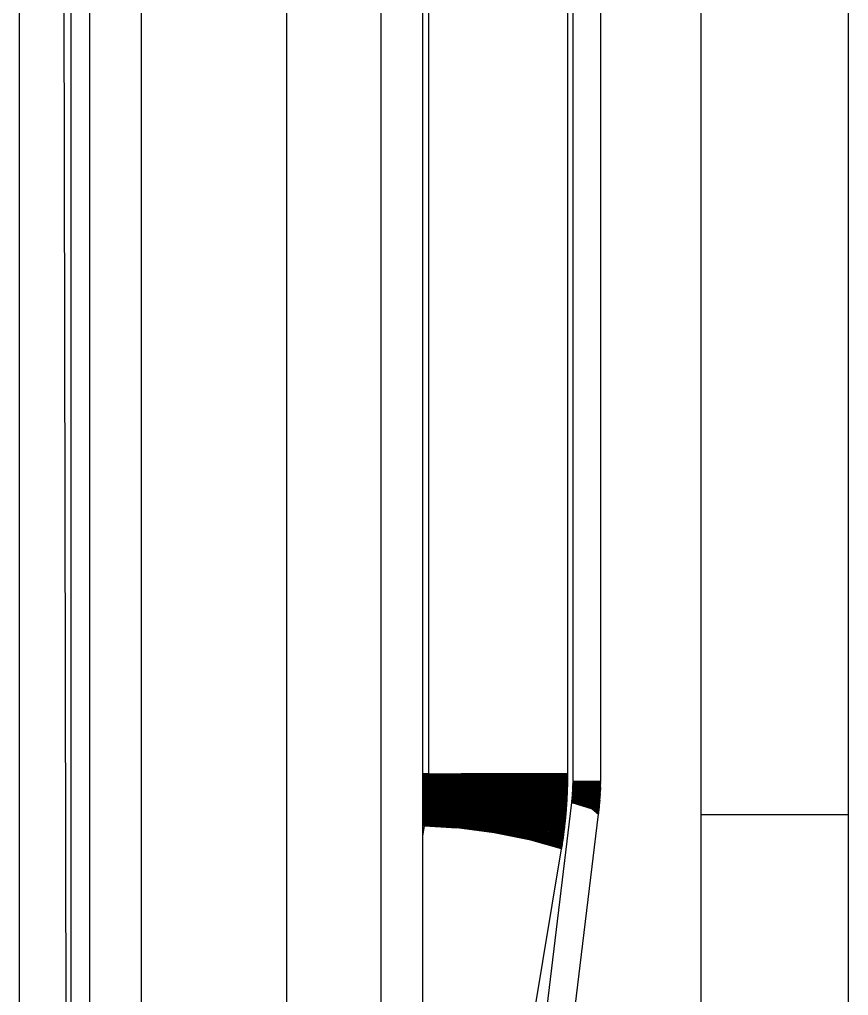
# Model space of a CAD drawing. Header units: metres. Extents: x 322 to 396.8, y -0.1 to 13.
# Drawn here: x 335.494 to 336.054, y 1.594 to 2.254 of the extents above; entities that cross this region are included whole.
import ezdxf

# ---------------------------------------------------------------- set-up
doc = ezdxf.new("R2010")
doc.units = ezdxf.units.M
doc.layers.add('A-WALL', color=7, linetype='Continuous')

msp = doc.modelspace()

# ---------------------------------------------------------------- linework, layer by layer
at = {"color": 8}
for p, q in [((336.05444, -0.09), (336.05444, 3.65)), ((335.49354, 1.09404), (335.49354, 3.43447)), ((335.52569, 1.2047), (335.52176, 3.43451)), ((335.77055, 1.74354), (335.77055, 2.81581)), ((335.86454, 1.74349), (335.86454, 2.81785)), ((335.86805, 1.73867), (335.86805, 2.81785)), ((335.88665, 2.81641), (335.88666, 1.73865)), ((335.95444, 2.60959), (335.95444, 1.71581)), ((335.52854, 1.24613), (335.52855, 2.41118)), ((335.54107, 1.24606), (335.54107, 2.41312)), ((335.57598, 1.21008), (335.57598, 2.41312)), ((335.6744, 1.20811), (335.6744, 2.41038)), ((335.73827, 1.20811), (335.73827, 2.41038)), ((335.76649, 1.20869), (335.76649, 2.41118)), ((335.77055, 1.74354), (335.76649, 1.74354)), ((335.77055, 1.7431), (335.76649, 1.7431)), ((335.77055, 1.7431), (335.77055, 1.74354)), ((335.77055, 1.74354), (335.79237, 1.74354)), ((335.77055, 1.74265), (335.77055, 1.7431)), ((335.77055, 1.7431), (335.79237, 1.74308)), ((335.8179, 1.74353), (335.79237, 1.74354)), ((335.8179, 1.74304), (335.79237, 1.74308)), ((335.84324, 1.74351), (335.8179, 1.74353)), ((335.84324, 1.74298), (335.8179, 1.74304)), ((335.86454, 1.74349), (335.84324, 1.74351)), ((335.86454, 1.7429), (335.84324, 1.74298)), ((335.86454, 1.7429), (335.86454, 1.74349)), ((335.86454, 1.74226), (335.86454, 1.7429)), ((335.77055, 1.74265), (335.76649, 1.74265)), ((335.77055, 1.74221), (335.76649, 1.74221)), ((335.77054, 1.74176), (335.76649, 1.74176)), ((335.77054, 1.74132), (335.76649, 1.74132)), ((335.77053, 1.74087), (335.76649, 1.74087)), ((335.77053, 1.74043), (335.76649, 1.74043)), ((335.77052, 1.73998), (335.76649, 1.73998)), ((335.77051, 1.73954), (335.76649, 1.73954)), ((335.7705, 1.73909), (335.76649, 1.73909)), ((335.7705, 1.73865), (335.76649, 1.73865)), ((335.77048, 1.7382), (335.76649, 1.7382)), ((335.77047, 1.73776), (335.76649, 1.73776)), ((335.77046, 1.73731), (335.76649, 1.73731)), ((335.77045, 1.73687), (335.76649, 1.73687)), ((335.77043, 1.73642), (335.76649, 1.73642)), ((335.77042, 1.73598), (335.77043, 1.73642)), ((335.77043, 1.73642), (335.77045, 1.73687)), ((335.77043, 1.73642), (335.79225, 1.73618)), ((335.77045, 1.73687), (335.77046, 1.73731)), ((335.77045, 1.73687), (335.79227, 1.73664)), ((335.77046, 1.73731), (335.77047, 1.73776)), ((335.77046, 1.73731), (335.79228, 1.7371)), ((335.77047, 1.73776), (335.77048, 1.7382)), ((335.77047, 1.73776), (335.79229, 1.73756)), ((335.77048, 1.7382), (335.7705, 1.73865)), ((335.77048, 1.7382), (335.7923, 1.73802)), ((335.7705, 1.73909), (335.77051, 1.73954)), ((335.7705, 1.73865), (335.7705, 1.73909)), ((335.7705, 1.73909), (335.79232, 1.73894)), ((335.7705, 1.73865), (335.79232, 1.73848)), ((335.77051, 1.73954), (335.77052, 1.73998)), ((335.77051, 1.73954), (335.79233, 1.7394)), ((335.77052, 1.73998), (335.77053, 1.74043)), ((335.77052, 1.73998), (335.79234, 1.73986)), ((335.77053, 1.74087), (335.77054, 1.74132)), ((335.77053, 1.74043), (335.77053, 1.74087)), ((335.77053, 1.74087), (335.79236, 1.74078)), ((335.77053, 1.74043), (335.79235, 1.74032)), ((335.77054, 1.74176), (335.77055, 1.74221)), ((335.77054, 1.74132), (335.77054, 1.74176)), ((335.77054, 1.74176), (335.79236, 1.7417)), ((335.77054, 1.74132), (335.79236, 1.74124)), ((335.77055, 1.74221), (335.77055, 1.74265)), ((335.77055, 1.74265), (335.79237, 1.74262)), ((335.77055, 1.74221), (335.79237, 1.74216)), ((335.81778, 1.736), (335.79227, 1.73664)), ((335.8178, 1.73651), (335.79228, 1.7371)), ((335.81781, 1.73701), (335.79229, 1.73756)), ((335.81782, 1.73751), (335.7923, 1.73802)), ((335.81785, 1.73852), (335.79232, 1.73894)), ((335.81783, 1.73801), (335.79232, 1.73848)), ((335.81785, 1.73902), (335.79233, 1.7394)), ((335.81786, 1.73952), (335.79234, 1.73986)), ((335.81787, 1.74002), (335.79235, 1.74032)), ((335.81789, 1.74153), (335.79236, 1.7417)), ((335.81788, 1.74103), (335.79236, 1.74124)), ((335.81788, 1.74053), (335.79236, 1.74078)), ((335.81789, 1.74254), (335.79237, 1.74262)), ((335.81789, 1.74204), (335.79237, 1.74216)), ((335.84312, 1.73561), (335.8178, 1.73651)), ((335.84314, 1.73618), (335.81781, 1.73701)), ((335.84315, 1.73674), (335.81782, 1.73751)), ((335.84317, 1.73731), (335.81783, 1.73801)), ((335.84319, 1.73844), (335.81785, 1.73902)), ((335.84318, 1.73788), (335.81785, 1.73852)), ((335.8432, 1.73901), (335.81786, 1.73952)), ((335.84321, 1.73958), (335.81787, 1.74002)), ((335.84322, 1.74071), (335.81788, 1.74103)), ((335.84322, 1.74014), (335.81788, 1.74053)), ((335.84324, 1.74241), (335.81789, 1.74254)), ((335.84323, 1.74184), (335.81789, 1.74204)), ((335.84323, 1.74128), (335.81789, 1.74153)), ((335.86444, 1.73584), (335.84315, 1.73674)), ((335.86446, 1.73648), (335.84317, 1.73731)), ((335.86447, 1.73712), (335.84318, 1.73788)), ((335.86449, 1.73777), (335.84319, 1.73844)), ((335.8645, 1.73841), (335.8432, 1.73901)), ((335.86451, 1.73905), (335.84321, 1.73958)), ((335.86452, 1.74033), (335.84322, 1.74071)), ((335.86452, 1.73969), (335.84322, 1.74014)), ((335.86453, 1.74162), (335.84323, 1.74184)), ((335.86453, 1.74098), (335.84323, 1.74128)), ((335.86454, 1.74226), (335.84324, 1.74241)), ((335.86444, 1.73584), (335.86446, 1.73648)), ((335.86446, 1.73648), (335.86447, 1.73712)), ((335.86447, 1.73712), (335.86449, 1.73777)), ((335.86449, 1.73777), (335.8645, 1.73841)), ((335.8645, 1.73841), (335.86451, 1.73905)), ((335.86451, 1.73905), (335.86452, 1.73969)), ((335.86452, 1.74033), (335.86453, 1.74098)), ((335.86452, 1.73969), (335.86452, 1.74033)), ((335.86453, 1.74162), (335.86454, 1.74226)), ((335.86453, 1.74098), (335.86453, 1.74162)), ((335.86802, 1.73629), (335.86803, 1.73647)), ((335.86802, 1.73629), (335.86802, 1.73611)), ((335.86802, 1.73629), (335.88203, 1.73558)), ((335.86803, 1.73683), (335.86804, 1.73701)), ((335.86803, 1.73665), (335.86803, 1.73683)), ((335.86803, 1.73683), (335.88205, 1.73628)), ((335.86803, 1.73647), (335.86803, 1.73665)), ((335.86803, 1.73665), (335.88204, 1.73605)), ((335.86803, 1.73647), (335.88204, 1.73581)), ((335.86804, 1.73773), (335.86805, 1.73791)), ((335.86804, 1.73755), (335.86804, 1.73773)), ((335.86804, 1.73773), (335.88206, 1.73746)), ((335.86804, 1.73755), (335.86804, 1.73737)), ((335.86804, 1.73755), (335.88206, 1.73722)), ((335.86804, 1.73737), (335.88206, 1.73699)), ((335.86804, 1.73737), (335.86804, 1.73719)), ((335.86804, 1.73701), (335.86804, 1.73719)), ((335.86804, 1.73719), (335.88205, 1.73675)), ((335.86804, 1.73701), (335.88205, 1.73652)), ((335.86805, 1.73846), (335.86805, 1.73867)), ((335.86805, 1.73867), (335.88206, 1.73866)), ((335.86805, 1.73828), (335.86805, 1.73846)), ((335.86805, 1.73846), (335.88206, 1.7384)), ((335.86805, 1.73828), (335.86805, 1.73809)), ((335.86805, 1.73828), (335.88206, 1.73817)), ((335.86805, 1.73809), (335.86805, 1.73791)), ((335.86805, 1.73809), (335.88206, 1.73793)), ((335.86805, 1.73791), (335.88206, 1.7377)), ((335.88205, 1.73675), (335.88665, 1.73638)), ((335.88205, 1.73652), (335.88665, 1.7361)), ((335.88205, 1.73628), (335.88664, 1.73582)), ((335.88206, 1.73866), (335.88666, 1.73865)), ((335.88206, 1.7384), (335.88666, 1.73835)), ((335.88206, 1.73817), (335.88666, 1.73807)), ((335.88206, 1.73793), (335.88666, 1.73779)), ((335.88206, 1.7377), (335.88666, 1.73751)), ((335.88206, 1.73746), (335.88666, 1.73723)), ((335.88206, 1.73722), (335.88666, 1.73695)), ((335.88206, 1.73699), (335.88665, 1.73666)), ((335.88666, 1.73695), (335.88665, 1.73666)), ((335.88665, 1.73638), (335.88665, 1.73666)), ((335.88665, 1.7361), (335.88665, 1.73638)), ((335.88666, 1.73835), (335.88666, 1.73865)), ((335.88666, 1.73807), (335.88666, 1.73835)), ((335.88666, 1.73807), (335.88666, 1.73779)), ((335.88666, 1.73751), (335.88666, 1.73779)), ((335.88666, 1.73723), (335.88666, 1.73751)), ((335.88666, 1.73695), (335.88666, 1.73723)), ((335.77042, 1.73598), (335.76649, 1.73598)), ((335.7704, 1.73553), (335.76649, 1.73553)), ((335.77039, 1.73509), (335.76649, 1.73509)), ((335.77037, 1.73465), (335.76649, 1.73465)), ((335.77035, 1.7342), (335.76649, 1.7342)), ((335.77033, 1.73376), (335.76649, 1.73376)), ((335.77031, 1.73331), (335.76649, 1.73331)), ((335.77029, 1.73287), (335.76649, 1.73287)), ((335.77026, 1.73242), (335.76649, 1.73242)), ((335.77024, 1.73198), (335.76649, 1.73198)), ((335.77022, 1.73154), (335.76649, 1.73154)), ((335.77019, 1.73109), (335.76649, 1.73109)), ((335.77017, 1.73065), (335.76649, 1.73065)), ((335.77014, 1.73021), (335.76649, 1.73021)), ((335.77011, 1.72976), (335.76649, 1.72976)), ((335.77008, 1.72932), (335.77011, 1.72976)), ((335.77011, 1.72976), (335.77014, 1.73021)), ((335.77011, 1.72976), (335.79192, 1.7293)), ((335.77014, 1.73021), (335.77017, 1.73065)), ((335.77014, 1.73021), (335.79195, 1.72976)), ((335.77017, 1.73065), (335.77019, 1.73109)), ((335.77017, 1.73065), (335.79197, 1.73022)), ((335.77019, 1.73109), (335.77022, 1.73154)), ((335.77019, 1.73109), (335.792, 1.73067)), ((335.77022, 1.73154), (335.77024, 1.73198)), ((335.77022, 1.73154), (335.79203, 1.73113)), ((335.77024, 1.73198), (335.77026, 1.73242)), ((335.77024, 1.73198), (335.79205, 1.73159)), ((335.77026, 1.73242), (335.77029, 1.73287)), ((335.77026, 1.73242), (335.79208, 1.73205)), ((335.77029, 1.73287), (335.77031, 1.73331)), ((335.77029, 1.73287), (335.7921, 1.73251)), ((335.77031, 1.73331), (335.77033, 1.73376)), ((335.77031, 1.73331), (335.79212, 1.73297)), ((335.77033, 1.73376), (335.77035, 1.7342)), ((335.77033, 1.73376), (335.79214, 1.73343)), ((335.77035, 1.7342), (335.77037, 1.73465)), ((335.77035, 1.7342), (335.79216, 1.73389)), ((335.77037, 1.73465), (335.77039, 1.73509)), ((335.77037, 1.73465), (335.79218, 1.73435)), ((335.77039, 1.73509), (335.7704, 1.73553)), ((335.77039, 1.73509), (335.7922, 1.73481)), ((335.7704, 1.73553), (335.77042, 1.73598)), ((335.7704, 1.73553), (335.79222, 1.73526)), ((335.77042, 1.73598), (335.79224, 1.73572)), ((335.81743, 1.72848), (335.79195, 1.72976)), ((335.81746, 1.72898), (335.79197, 1.73022)), ((335.81749, 1.72948), (335.792, 1.73067)), ((335.81752, 1.72998), (335.79203, 1.73113)), ((335.81755, 1.73048), (335.79205, 1.73159)), ((335.81757, 1.73098), (335.79208, 1.73205)), ((335.8176, 1.73149), (335.7921, 1.73251)), ((335.81762, 1.73199), (335.79212, 1.73297)), ((335.81765, 1.73249), (335.79214, 1.73343)), ((335.81767, 1.73299), (335.79216, 1.73389)), ((335.81769, 1.73349), (335.79218, 1.73435)), ((335.81771, 1.73399), (335.7922, 1.73481)), ((335.81773, 1.7345), (335.79222, 1.73526)), ((335.81775, 1.735), (335.79224, 1.73572)), ((335.81776, 1.7355), (335.79225, 1.73618)), ((335.84281, 1.72826), (335.81752, 1.72998)), ((335.84284, 1.72882), (335.81755, 1.73048)), ((335.84287, 1.72939), (335.81757, 1.73098)), ((335.8429, 1.72995), (335.8176, 1.73149)), ((335.84293, 1.73052), (335.81762, 1.73199)), ((335.84296, 1.73108), (335.81765, 1.73249)), ((335.84298, 1.73165), (335.81767, 1.73299)), ((335.84301, 1.73222), (335.81769, 1.73349)), ((335.84303, 1.73278), (335.81771, 1.73399)), ((335.84305, 1.73335), (335.81773, 1.7345)), ((335.84307, 1.73391), (335.81775, 1.735)), ((335.84309, 1.73448), (335.81776, 1.7355)), ((335.84311, 1.73505), (335.81778, 1.736)), ((335.86416, 1.72815), (335.8429, 1.72995)), ((335.86419, 1.72879), (335.84293, 1.73052)), ((335.86422, 1.72943), (335.84296, 1.73108)), ((335.86425, 1.73007), (335.84298, 1.73165)), ((335.86428, 1.73071), (335.84301, 1.73222)), ((335.8643, 1.73135), (335.84303, 1.73278)), ((335.86433, 1.73199), (335.84305, 1.73335)), ((335.86435, 1.73263), (335.84307, 1.73391)), ((335.86437, 1.73327), (335.84309, 1.73448)), ((335.86439, 1.73392), (335.84311, 1.73505)), ((335.86441, 1.73456), (335.84312, 1.73561)), ((335.86443, 1.7352), (335.84314, 1.73618)), ((335.86422, 1.72943), (335.86425, 1.73007)), ((335.86425, 1.73007), (335.86428, 1.73071)), ((335.86428, 1.73071), (335.8643, 1.73135)), ((335.8643, 1.73135), (335.86433, 1.73199)), ((335.86433, 1.73199), (335.86435, 1.73263)), ((335.86435, 1.73263), (335.86437, 1.73327)), ((335.86437, 1.73327), (335.86439, 1.73392)), ((335.86439, 1.73392), (335.86441, 1.73456)), ((335.86441, 1.73456), (335.86443, 1.7352)), ((335.86443, 1.7352), (335.86444, 1.73584)), ((335.86771, 1.72963), (335.86772, 1.72981)), ((335.86772, 1.72981), (335.86774, 1.72999)), ((335.86772, 1.72981), (335.88164, 1.72712)), ((335.86775, 1.73016), (335.86774, 1.72999)), ((335.86774, 1.72999), (335.88166, 1.72736)), ((335.86776, 1.73034), (335.86775, 1.73016)), ((335.86775, 1.73016), (335.88168, 1.72759)), ((335.86776, 1.73034), (335.86777, 1.73052)), ((335.86776, 1.73034), (335.88169, 1.72783)), ((335.86777, 1.73052), (335.86779, 1.7307)), ((335.86777, 1.73052), (335.88171, 1.72806)), ((335.86779, 1.7307), (335.8678, 1.73088)), ((335.86779, 1.7307), (335.88172, 1.7283)), ((335.8678, 1.73088), (335.86781, 1.73106)), ((335.8678, 1.73088), (335.88174, 1.72853)), ((335.86781, 1.73106), (335.86782, 1.73124)), ((335.86781, 1.73106), (335.88175, 1.72876)), ((335.86782, 1.73124), (335.86783, 1.73142)), ((335.86782, 1.73124), (335.88177, 1.729)), ((335.86783, 1.73142), (335.86784, 1.7316)), ((335.86783, 1.73142), (335.88178, 1.72923)), ((335.86784, 1.7316), (335.86785, 1.73178)), ((335.86784, 1.7316), (335.8818, 1.72947)), ((335.86785, 1.73178), (335.86786, 1.73196)), ((335.86785, 1.73178), (335.88181, 1.7297)), ((335.86786, 1.73196), (335.86787, 1.73214)), ((335.86786, 1.73196), (335.88182, 1.72994)), ((335.86788, 1.73232), (335.86787, 1.73214)), ((335.86787, 1.73214), (335.88184, 1.73017)), ((335.86789, 1.7325), (335.86788, 1.73232)), ((335.86788, 1.73232), (335.88185, 1.73041)), ((335.86789, 1.7325), (335.8679, 1.73268)), ((335.86789, 1.7325), (335.88186, 1.73064)), ((335.8679, 1.73268), (335.86791, 1.73286)), ((335.8679, 1.73268), (335.88187, 1.73088)), ((335.86792, 1.73304), (335.86791, 1.73286)), ((335.86791, 1.73286), (335.88188, 1.73111)), ((335.86793, 1.73322), (335.86792, 1.73304)), ((335.86792, 1.73304), (335.8819, 1.73135)), ((335.86793, 1.7334), (335.86794, 1.73358)), ((335.86793, 1.73322), (335.86793, 1.7334)), ((335.86793, 1.7334), (335.88192, 1.73182)), ((335.86793, 1.73322), (335.88191, 1.73158)), ((335.86795, 1.73376), (335.86794, 1.73358)), ((335.86794, 1.73358), (335.88193, 1.73205)), ((335.86796, 1.73394), (335.86795, 1.73376)), ((335.86795, 1.73376), (335.88194, 1.73229)), ((335.86796, 1.73412), (335.86797, 1.73431)), ((335.86796, 1.73394), (335.86796, 1.73412)), ((335.86796, 1.73412), (335.88195, 1.73276)), ((335.86796, 1.73394), (335.88195, 1.73252)), ((335.86797, 1.73431), (335.86798, 1.73449)), ((335.86797, 1.73431), (335.88196, 1.73299)), ((335.86799, 1.73485), (335.86798, 1.73467)), ((335.86798, 1.73467), (335.86798, 1.73449)), ((335.86798, 1.73467), (335.88198, 1.73346)), ((335.86798, 1.73449), (335.88197, 1.73323)), ((335.86799, 1.73503), (335.868, 1.73521)), ((335.86799, 1.73485), (335.86799, 1.73503)), ((335.86799, 1.73503), (335.88199, 1.73393)), ((335.86799, 1.73485), (335.88199, 1.7337)), ((335.86801, 1.73557), (335.868, 1.73539)), ((335.868, 1.73539), (335.868, 1.73521)), ((335.868, 1.73539), (335.88201, 1.7344)), ((335.868, 1.73521), (335.882, 1.73417)), ((335.86801, 1.73575), (335.86802, 1.73593)), ((335.86801, 1.73557), (335.86801, 1.73575)), ((335.86801, 1.73575), (335.88202, 1.73487)), ((335.86801, 1.73557), (335.88201, 1.73464)), ((335.86802, 1.73611), (335.86802, 1.73593)), ((335.86802, 1.73611), (335.88203, 1.73534)), ((335.86802, 1.73593), (335.88202, 1.73511)), ((335.88181, 1.7297), (335.88636, 1.72794)), ((335.88182, 1.72994), (335.88638, 1.72822)), ((335.88184, 1.73017), (335.88639, 1.7285)), ((335.88185, 1.73041), (335.88641, 1.72878)), ((335.88186, 1.73064), (335.88642, 1.72906)), ((335.88187, 1.73088), (335.88643, 1.72934)), ((335.88188, 1.73111), (335.88645, 1.72962)), ((335.8819, 1.73135), (335.88646, 1.72991)), ((335.88191, 1.73158), (335.88647, 1.73019)), ((335.88192, 1.73182), (335.88649, 1.73047)), ((335.88193, 1.73205), (335.8865, 1.73075)), ((335.88194, 1.73229), (335.88651, 1.73103)), ((335.88195, 1.73276), (335.88653, 1.73159)), ((335.88195, 1.73252), (335.88652, 1.73131)), ((335.88196, 1.73299), (335.88654, 1.73188)), ((335.88197, 1.73323), (335.88655, 1.73216)), ((335.88198, 1.73346), (335.88656, 1.73244)), ((335.88199, 1.73393), (335.88658, 1.733)), ((335.88199, 1.7337), (335.88657, 1.73272)), ((335.882, 1.73417), (335.88659, 1.73328)), ((335.88201, 1.73464), (335.8866, 1.73385)), ((335.88201, 1.7344), (335.8866, 1.73356)), ((335.88202, 1.73511), (335.88662, 1.73441)), ((335.88202, 1.73487), (335.88661, 1.73413)), ((335.88203, 1.73558), (335.88663, 1.73497)), ((335.88203, 1.73534), (335.88662, 1.73469)), ((335.88204, 1.73605), (335.88664, 1.73554)), ((335.88204, 1.73581), (335.88663, 1.73525)), ((335.88646, 1.72991), (335.88645, 1.72962)), ((335.88647, 1.73019), (335.88646, 1.72991)), ((335.88647, 1.73019), (335.88649, 1.73047)), ((335.88649, 1.73047), (335.8865, 1.73075)), ((335.8865, 1.73075), (335.88651, 1.73103)), ((335.88652, 1.73131), (335.88651, 1.73103)), ((335.88652, 1.73131), (335.88653, 1.73159)), ((335.88653, 1.73159), (335.88654, 1.73188)), ((335.88654, 1.73188), (335.88655, 1.73216)), ((335.88655, 1.73216), (335.88656, 1.73244)), ((335.88657, 1.73272), (335.88656, 1.73244)), ((335.88657, 1.73272), (335.88658, 1.733)), ((335.88658, 1.733), (335.88659, 1.73328)), ((335.8866, 1.73356), (335.88659, 1.73328)), ((335.8866, 1.73385), (335.88661, 1.73413)), ((335.8866, 1.73385), (335.8866, 1.73356)), ((335.88661, 1.73413), (335.88662, 1.73441)), ((335.88662, 1.73469), (335.88663, 1.73497)), ((335.88662, 1.73469), (335.88662, 1.73441)), ((335.88663, 1.73525), (335.88664, 1.73554)), ((335.88663, 1.73497), (335.88663, 1.73525)), ((335.88664, 1.73582), (335.88665, 1.7361)), ((335.88664, 1.73554), (335.88664, 1.73582)), ((335.77008, 1.72932), (335.76649, 1.72932)), ((335.77005, 1.72888), (335.76649, 1.72888)), ((335.77002, 1.72843), (335.76649, 1.72843)), ((335.76999, 1.72799), (335.76649, 1.72799)), ((335.76996, 1.72755), (335.76649, 1.72755)), ((335.76992, 1.7271), (335.76649, 1.7271)), ((335.76989, 1.72666), (335.76649, 1.72666)), ((335.76986, 1.72622), (335.76649, 1.72622)), ((335.76982, 1.72578), (335.76649, 1.72578)), ((335.76978, 1.72534), (335.76649, 1.72534)), ((335.76974, 1.72489), (335.76649, 1.72489)), ((335.76971, 1.72445), (335.76649, 1.72445)), ((335.76967, 1.72401), (335.76649, 1.72401)), ((335.76962, 1.72357), (335.76649, 1.72357)), ((335.76958, 1.72313), (335.76649, 1.72313)), ((335.76954, 1.72269), (335.76958, 1.72313)), ((335.76958, 1.72313), (335.76962, 1.72357)), ((335.76958, 1.72313), (335.79137, 1.72244)), ((335.76962, 1.72357), (335.76967, 1.72401)), ((335.76962, 1.72357), (335.79142, 1.7229)), ((335.76967, 1.72401), (335.76971, 1.72445)), ((335.76967, 1.72401), (335.79146, 1.72335)), ((335.76971, 1.72445), (335.76974, 1.72489)), ((335.76971, 1.72445), (335.7915, 1.72381)), ((335.76974, 1.72489), (335.76978, 1.72534)), ((335.76974, 1.72489), (335.79154, 1.72427)), ((335.76978, 1.72534), (335.76982, 1.72578)), ((335.76978, 1.72534), (335.79158, 1.72472)), ((335.76982, 1.72578), (335.76986, 1.72622)), ((335.76982, 1.72578), (335.79162, 1.72518)), ((335.76986, 1.72622), (335.76989, 1.72666)), ((335.76986, 1.72622), (335.79165, 1.72564)), ((335.76989, 1.72666), (335.76992, 1.7271)), ((335.76989, 1.72666), (335.79169, 1.72609)), ((335.76992, 1.7271), (335.76996, 1.72755)), ((335.76992, 1.7271), (335.79173, 1.72655)), ((335.76996, 1.72755), (335.76999, 1.72799)), ((335.76996, 1.72755), (335.79176, 1.72701)), ((335.76999, 1.72799), (335.77002, 1.72843)), ((335.76999, 1.72799), (335.79179, 1.72747)), ((335.77002, 1.72843), (335.77005, 1.72888)), ((335.77002, 1.72843), (335.79183, 1.72792)), ((335.77005, 1.72888), (335.77008, 1.72932)), ((335.77005, 1.72888), (335.79186, 1.72838)), ((335.77008, 1.72932), (335.79189, 1.72884)), ((335.8169, 1.72148), (335.79146, 1.72335)), ((335.81694, 1.72198), (335.7915, 1.72381)), ((335.81699, 1.72248), (335.79154, 1.72427)), ((335.81703, 1.72298), (335.79158, 1.72472)), ((335.81707, 1.72348), (335.79162, 1.72518)), ((335.81711, 1.72398), (335.79165, 1.72564)), ((335.81715, 1.72448), (335.79169, 1.72609)), ((335.81719, 1.72497), (335.79173, 1.72655)), ((335.81723, 1.72547), (335.79176, 1.72701)), ((335.81726, 1.72597), (335.79179, 1.72747)), ((335.8173, 1.72648), (335.79183, 1.72792)), ((335.81733, 1.72698), (335.79186, 1.72838)), ((335.81737, 1.72748), (335.79189, 1.72884)), ((335.8174, 1.72798), (335.79192, 1.7293)), ((335.84231, 1.72093), (335.81707, 1.72348)), ((335.84235, 1.72149), (335.81711, 1.72398)), ((335.8424, 1.72205), (335.81715, 1.72448)), ((335.84244, 1.72262), (335.81719, 1.72497)), ((335.84248, 1.72318), (335.81723, 1.72547)), ((335.84253, 1.72374), (335.81726, 1.72597)), ((335.84257, 1.72431), (335.8173, 1.72648)), ((335.8426, 1.72487), (335.81733, 1.72698)), ((335.84264, 1.72543), (335.81737, 1.72748)), ((335.84268, 1.726), (335.8174, 1.72798)), ((335.84271, 1.72656), (335.81743, 1.72848)), ((335.84275, 1.72713), (335.81746, 1.72898)), ((335.84278, 1.72769), (335.81749, 1.72948)), ((335.83332, 1.44407), (335.86718, 1.72423)), ((335.86368, 1.72047), (335.84248, 1.72318)), ((335.86373, 1.72111), (335.84253, 1.72374)), ((335.86378, 1.72175), (335.84257, 1.72431)), ((335.86382, 1.72239), (335.8426, 1.72487)), ((335.86386, 1.72303), (335.84264, 1.72543)), ((335.86391, 1.72367), (335.84268, 1.726)), ((335.86395, 1.72431), (335.84271, 1.72656)), ((335.86398, 1.72494), (335.84275, 1.72713)), ((335.86402, 1.72558), (335.84278, 1.72769)), ((335.86406, 1.72622), (335.84281, 1.72826)), ((335.86409, 1.72686), (335.84284, 1.72882)), ((335.86413, 1.72751), (335.84287, 1.72939)), ((335.86386, 1.72303), (335.86391, 1.72367)), ((335.86391, 1.72367), (335.86395, 1.72431)), ((335.86395, 1.72431), (335.86398, 1.72494)), ((335.86398, 1.72494), (335.86402, 1.72558)), ((335.86402, 1.72558), (335.86406, 1.72622)), ((335.86406, 1.72622), (335.86409, 1.72686)), ((335.86409, 1.72686), (335.86413, 1.72751)), ((335.86413, 1.72751), (335.86416, 1.72815)), ((335.86416, 1.72815), (335.86419, 1.72879)), ((335.86419, 1.72879), (335.86422, 1.72943)), ((335.86718, 1.72423), (335.86721, 1.72444)), ((335.86718, 1.72423), (335.88094, 1.71988)), ((335.86723, 1.72462), (335.86721, 1.72444)), ((335.86721, 1.72444), (335.88097, 1.72013)), ((335.86725, 1.7248), (335.86723, 1.72462)), ((335.86723, 1.72462), (335.881, 1.72036)), ((335.86725, 1.7248), (335.86727, 1.72498)), ((335.86725, 1.7248), (335.88102, 1.7206)), ((335.86727, 1.72498), (335.86729, 1.72515)), ((335.86727, 1.72498), (335.88105, 1.72083)), ((335.86729, 1.72515), (335.86731, 1.72533)), ((335.86729, 1.72515), (335.88108, 1.72106)), ((335.86731, 1.72533), (335.86733, 1.72551)), ((335.86731, 1.72533), (335.8811, 1.72129)), ((335.86733, 1.72551), (335.86735, 1.72569)), ((335.86733, 1.72551), (335.88113, 1.72153)), ((335.86737, 1.72587), (335.86735, 1.72569)), ((335.86735, 1.72569), (335.88115, 1.72176)), ((335.86739, 1.72605), (335.86737, 1.72587)), ((335.86737, 1.72587), (335.88118, 1.72199)), ((335.86739, 1.72605), (335.86741, 1.72622)), ((335.86739, 1.72605), (335.8812, 1.72222)), ((335.86741, 1.72622), (335.86742, 1.7264)), ((335.86741, 1.72622), (335.88123, 1.72246)), ((335.86742, 1.7264), (335.86744, 1.72658)), ((335.86742, 1.7264), (335.88125, 1.72269)), ((335.86744, 1.72658), (335.86746, 1.72676)), ((335.86744, 1.72658), (335.88128, 1.72292)), ((335.86746, 1.72676), (335.86748, 1.72694)), ((335.86746, 1.72676), (335.8813, 1.72315)), ((335.8675, 1.72712), (335.86748, 1.72694)), ((335.86748, 1.72694), (335.88132, 1.72339)), ((335.86751, 1.7273), (335.8675, 1.72712)), ((335.8675, 1.72712), (335.88134, 1.72362)), ((335.86751, 1.7273), (335.86753, 1.72748)), ((335.86751, 1.7273), (335.88137, 1.72385)), ((335.86753, 1.72748), (335.86755, 1.72765)), ((335.86753, 1.72748), (335.88139, 1.72409)), ((335.86755, 1.72765), (335.86756, 1.72783)), ((335.86755, 1.72765), (335.88141, 1.72432)), ((335.86756, 1.72783), (335.86758, 1.72801)), ((335.86756, 1.72783), (335.88143, 1.72455)), ((335.86758, 1.72801), (335.86759, 1.72819)), ((335.86758, 1.72801), (335.88145, 1.72479)), ((335.86759, 1.72819), (335.86761, 1.72837)), ((335.86759, 1.72819), (335.88147, 1.72502)), ((335.86761, 1.72837), (335.86762, 1.72855)), ((335.86761, 1.72837), (335.88149, 1.72525)), ((335.86762, 1.72855), (335.86764, 1.72873)), ((335.86762, 1.72855), (335.88151, 1.72549)), ((335.86765, 1.72891), (335.86764, 1.72873)), ((335.86764, 1.72873), (335.88153, 1.72572)), ((335.86767, 1.72909), (335.86765, 1.72891)), ((335.86765, 1.72891), (335.88155, 1.72596)), ((335.86767, 1.72909), (335.86768, 1.72927)), ((335.86767, 1.72909), (335.88157, 1.72619)), ((335.86768, 1.72927), (335.8677, 1.72945)), ((335.86768, 1.72927), (335.88159, 1.72642)), ((335.8677, 1.72945), (335.86771, 1.72963)), ((335.8677, 1.72945), (335.88161, 1.72666)), ((335.86771, 1.72963), (335.88162, 1.72689)), ((335.8813, 1.72315), (335.88575, 1.7201)), ((335.88132, 1.72339), (335.88577, 1.72038)), ((335.88134, 1.72362), (335.8858, 1.72066)), ((335.88137, 1.72385), (335.88583, 1.72093)), ((335.88139, 1.72409), (335.88585, 1.72121)), ((335.88141, 1.72432), (335.88588, 1.72149)), ((335.88143, 1.72455), (335.88591, 1.72177)), ((335.88145, 1.72479), (335.88593, 1.72205)), ((335.88147, 1.72502), (335.88596, 1.72233)), ((335.88149, 1.72525), (335.88598, 1.72261)), ((335.88151, 1.72549), (335.886, 1.72289)), ((335.88153, 1.72572), (335.88603, 1.72317)), ((335.88155, 1.72596), (335.88605, 1.72345)), ((335.88157, 1.72619), (335.88607, 1.72373)), ((335.88159, 1.72642), (335.88609, 1.72401)), ((335.88161, 1.72666), (335.88612, 1.72429)), ((335.88162, 1.72689), (335.88614, 1.72457)), ((335.88164, 1.72712), (335.88616, 1.72485)), ((335.88166, 1.72736), (335.88618, 1.72513)), ((335.88168, 1.72759), (335.8862, 1.72541)), ((335.88169, 1.72783), (335.88622, 1.72569)), ((335.88171, 1.72806), (335.88624, 1.72597)), ((335.88172, 1.7283), (335.88626, 1.72625)), ((335.88174, 1.72853), (335.88627, 1.72653)), ((335.88175, 1.72876), (335.88629, 1.72682)), ((335.88177, 1.729), (335.88631, 1.7271)), ((335.88178, 1.72923), (335.88633, 1.72738)), ((335.8818, 1.72947), (335.88634, 1.72766)), ((335.886, 1.72289), (335.88603, 1.72317)), ((335.88605, 1.72345), (335.88603, 1.72317)), ((335.88605, 1.72345), (335.88607, 1.72373)), ((335.88607, 1.72373), (335.88609, 1.72401)), ((335.88609, 1.72401), (335.88612, 1.72429)), ((335.88612, 1.72429), (335.88614, 1.72457)), ((335.88614, 1.72457), (335.88616, 1.72485)), ((335.88616, 1.72485), (335.88618, 1.72513)), ((335.8862, 1.72541), (335.88618, 1.72513)), ((335.88622, 1.72569), (335.8862, 1.72541)), ((335.88622, 1.72569), (335.88624, 1.72597)), ((335.88624, 1.72597), (335.88626, 1.72625)), ((335.88626, 1.72625), (335.88627, 1.72653)), ((335.88627, 1.72653), (335.88629, 1.72682)), ((335.88629, 1.72682), (335.88631, 1.7271)), ((335.88631, 1.7271), (335.88633, 1.72738)), ((335.88633, 1.72738), (335.88634, 1.72766)), ((335.88634, 1.72766), (335.88636, 1.72794)), ((335.88636, 1.72794), (335.88638, 1.72822)), ((335.88638, 1.72822), (335.88639, 1.7285)), ((335.88639, 1.7285), (335.88641, 1.72878)), ((335.88642, 1.72906), (335.88641, 1.72878)), ((335.88642, 1.72906), (335.88643, 1.72934)), ((335.88643, 1.72934), (335.88645, 1.72962)), ((335.76954, 1.72269), (335.76649, 1.72269)), ((335.7695, 1.72225), (335.76649, 1.72225)), ((335.76945, 1.72181), (335.76649, 1.72181)), ((335.76941, 1.72137), (335.76649, 1.72137)), ((335.76936, 1.72093), (335.76649, 1.72093)), ((335.76932, 1.72049), (335.76649, 1.72049)), ((335.76927, 1.72005), (335.76649, 1.72005)), ((335.76922, 1.71961), (335.76649, 1.71961)), ((335.76917, 1.71917), (335.76649, 1.71917)), ((335.76912, 1.71873), (335.76649, 1.71873)), ((335.76907, 1.71829), (335.76649, 1.71829)), ((335.76901, 1.71785), (335.76649, 1.71785)), ((335.76896, 1.71741), (335.76649, 1.71741)), ((335.76891, 1.71697), (335.76649, 1.71697)), ((335.76885, 1.71653), (335.76649, 1.71653)), ((335.7688, 1.7161), (335.76885, 1.71653)), ((335.76885, 1.71653), (335.76891, 1.71697)), ((335.76885, 1.71653), (335.79062, 1.71563)), ((335.76891, 1.71697), (335.76896, 1.71741)), ((335.76891, 1.71697), (335.79067, 1.71608)), ((335.76896, 1.71741), (335.76901, 1.71785)), ((335.76896, 1.71741), (335.79073, 1.71653)), ((335.76901, 1.71785), (335.76907, 1.71829)), ((335.76901, 1.71785), (335.79078, 1.71698)), ((335.76907, 1.71829), (335.76912, 1.71873)), ((335.76907, 1.71829), (335.79084, 1.71744)), ((335.76912, 1.71873), (335.76917, 1.71917)), ((335.76912, 1.71873), (335.79089, 1.71789)), ((335.76917, 1.71917), (335.76922, 1.71961)), ((335.76917, 1.71917), (335.79094, 1.71835)), ((335.76922, 1.71961), (335.76927, 1.72005)), ((335.76922, 1.71961), (335.791, 1.7188)), ((335.76927, 1.72005), (335.76932, 1.72049)), ((335.76927, 1.72005), (335.79105, 1.71925)), ((335.76932, 1.72049), (335.76936, 1.72093)), ((335.76932, 1.72049), (335.7911, 1.71971)), ((335.76936, 1.72093), (335.76941, 1.72137)), ((335.76936, 1.72093), (335.79114, 1.72016)), ((335.76941, 1.72137), (335.76945, 1.72181)), ((335.76941, 1.72137), (335.79119, 1.72062)), ((335.76945, 1.72181), (335.7695, 1.72225)), ((335.76945, 1.72181), (335.79124, 1.72107)), ((335.7695, 1.72225), (335.76954, 1.72269)), ((335.7695, 1.72225), (335.79128, 1.72153)), ((335.76954, 1.72269), (335.79133, 1.72199)), ((335.8161, 1.71403), (335.79073, 1.71653)), ((335.81616, 1.71452), (335.79078, 1.71698)), ((335.81622, 1.71502), (335.79084, 1.71744)), ((335.81628, 1.71551), (335.79089, 1.71789)), ((335.81634, 1.71601), (335.79094, 1.71835)), ((335.81639, 1.7165), (335.791, 1.7188)), ((335.81645, 1.717), (335.79105, 1.71925)), ((335.8165, 1.7175), (335.7911, 1.71971)), ((335.81655, 1.71799), (335.79114, 1.72016)), ((335.81661, 1.71849), (335.79119, 1.72062)), ((335.81666, 1.71899), (335.79124, 1.72107)), ((335.81671, 1.71949), (335.79128, 1.72153)), ((335.81676, 1.71999), (335.79133, 1.72199)), ((335.8168, 1.72048), (335.79137, 1.72244)), ((335.81685, 1.72098), (335.79142, 1.7229)), ((335.84154, 1.71307), (335.81639, 1.7165)), ((335.8416, 1.71363), (335.81645, 1.717)), ((335.84167, 1.71419), (335.8165, 1.7175)), ((335.84173, 1.71475), (335.81655, 1.71799)), ((335.84178, 1.71531), (335.81661, 1.71849)), ((335.84184, 1.71587), (335.81666, 1.71899)), ((335.8419, 1.71643), (335.81671, 1.71949)), ((335.84195, 1.71699), (335.81676, 1.71999)), ((335.84201, 1.71755), (335.8168, 1.72048)), ((335.84206, 1.71811), (335.81685, 1.72098)), ((335.84211, 1.71868), (335.8169, 1.72148)), ((335.84216, 1.71924), (335.81694, 1.72198)), ((335.84221, 1.7198), (335.81699, 1.72248)), ((335.84226, 1.72036), (335.81703, 1.72298)), ((335.86302, 1.71283), (335.8419, 1.71643)), ((335.86308, 1.71346), (335.84195, 1.71699)), ((335.86314, 1.7141), (335.84201, 1.71755)), ((335.8632, 1.71473), (335.84206, 1.71811)), ((335.86326, 1.71537), (335.84211, 1.71868)), ((335.86332, 1.71601), (335.84216, 1.71924)), ((335.86338, 1.71664), (335.84221, 1.7198)), ((335.86343, 1.71728), (335.84226, 1.72036)), ((335.86348, 1.71792), (335.84231, 1.72093)), ((335.86354, 1.71856), (335.84235, 1.72149)), ((335.86359, 1.71919), (335.8424, 1.72205)), ((335.86364, 1.71983), (335.84244, 1.72262)), ((335.86332, 1.71601), (335.86338, 1.71664)), ((335.86338, 1.71664), (335.86343, 1.71728)), ((335.86343, 1.71728), (335.86348, 1.71792)), ((335.86348, 1.71792), (335.86354, 1.71856)), ((335.86354, 1.71856), (335.86359, 1.71919)), ((335.86359, 1.71919), (335.86364, 1.71983)), ((335.86364, 1.71983), (335.86368, 1.72047)), ((335.86368, 1.72047), (335.86373, 1.72111)), ((335.86373, 1.72111), (335.86378, 1.72175)), ((335.86378, 1.72175), (335.86382, 1.72239)), ((335.86382, 1.72239), (335.86386, 1.72303)), ((335.88094, 1.71988), (335.88532, 1.71619)), ((335.88097, 1.72013), (335.88535, 1.71648)), ((335.881, 1.72036), (335.88538, 1.71676)), ((335.88102, 1.7206), (335.88542, 1.71703)), ((335.88105, 1.72083), (335.88545, 1.71731)), ((335.88108, 1.72106), (335.88548, 1.71759)), ((335.8811, 1.72129), (335.88551, 1.71787)), ((335.88113, 1.72153), (335.88554, 1.71815)), ((335.88115, 1.72176), (335.88557, 1.71843)), ((335.88118, 1.72199), (335.8856, 1.7187)), ((335.8812, 1.72222), (335.88563, 1.71898)), ((335.88123, 1.72246), (335.88566, 1.71926)), ((335.88125, 1.72269), (335.88569, 1.71954)), ((335.88128, 1.72292), (335.88572, 1.71982)), ((335.88532, 1.71619), (335.88535, 1.71648)), ((335.88535, 1.71648), (335.88538, 1.71676)), ((335.88542, 1.71703), (335.88538, 1.71676)), ((335.88542, 1.71703), (335.88545, 1.71731)), ((335.88545, 1.71731), (335.88548, 1.71759)), ((335.88548, 1.71759), (335.88551, 1.71787)), ((335.88551, 1.71787), (335.88554, 1.71815)), ((335.88554, 1.71815), (335.88557, 1.71843)), ((335.8856, 1.7187), (335.88557, 1.71843)), ((335.8856, 1.7187), (335.88563, 1.71898)), ((335.88563, 1.71898), (335.88566, 1.71926)), ((335.88566, 1.71926), (335.88569, 1.71954)), ((335.88569, 1.71954), (335.88572, 1.71982)), ((335.88572, 1.71982), (335.88575, 1.7201)), ((335.88575, 1.7201), (335.88577, 1.72038)), ((335.8858, 1.72066), (335.88577, 1.72038)), ((335.88583, 1.72093), (335.8858, 1.72066)), ((335.88583, 1.72093), (335.88585, 1.72121)), ((335.88585, 1.72121), (335.88588, 1.72149)), ((335.88588, 1.72149), (335.88591, 1.72177)), ((335.88591, 1.72177), (335.88593, 1.72205)), ((335.88593, 1.72205), (335.88596, 1.72233)), ((335.88596, 1.72233), (335.88598, 1.72261)), ((335.88598, 1.72261), (335.886, 1.72289)), ((335.7688, 1.7161), (335.76649, 1.7161)), ((335.76874, 1.71566), (335.76649, 1.71566)), ((335.76868, 1.71522), (335.76649, 1.71522)), ((335.76862, 1.71478), (335.76649, 1.71478)), ((335.76856, 1.71435), (335.76649, 1.71435)), ((335.7685, 1.71391), (335.76649, 1.71391)), ((335.76844, 1.71348), (335.76649, 1.71348)), ((335.76838, 1.71304), (335.76649, 1.71304)), ((335.76832, 1.7126), (335.76649, 1.7126)), ((335.76825, 1.71217), (335.76649, 1.71217)), ((335.76819, 1.71173), (335.76649, 1.71173)), ((335.76812, 1.7113), (335.76649, 1.7113)), ((335.76805, 1.71086), (335.76649, 1.71086)), ((335.76799, 1.71043), (335.76649, 1.71043)), ((335.76792, 1.70999), (335.76649, 1.70999)), ((335.76785, 1.70956), (335.76792, 1.70999)), ((335.76792, 1.70999), (335.76799, 1.71043)), ((335.76792, 1.70999), (335.78965, 1.70886)), ((335.76799, 1.71043), (335.76805, 1.71086)), ((335.76799, 1.71043), (335.78972, 1.70931)), ((335.76805, 1.71086), (335.76812, 1.7113)), ((335.76805, 1.71086), (335.78979, 1.70976)), ((335.76812, 1.7113), (335.76819, 1.71173)), ((335.76812, 1.7113), (335.78986, 1.71021)), ((335.76819, 1.71173), (335.76825, 1.71217)), ((335.76819, 1.71173), (335.78993, 1.71066)), ((335.76825, 1.71217), (335.76832, 1.7126)), ((335.76825, 1.71217), (335.79, 1.71111)), ((335.76832, 1.7126), (335.76838, 1.71304)), ((335.76832, 1.7126), (335.79006, 1.71156)), ((335.76838, 1.71304), (335.76844, 1.71348)), ((335.76838, 1.71304), (335.79013, 1.71201)), ((335.76844, 1.71348), (335.7685, 1.71391)), ((335.76844, 1.71348), (335.79019, 1.71246)), ((335.7685, 1.71391), (335.76856, 1.71435)), ((335.7685, 1.71391), (335.79025, 1.71291)), ((335.76856, 1.71435), (335.76862, 1.71478)), ((335.76856, 1.71435), (335.79032, 1.71336)), ((335.76862, 1.71478), (335.76868, 1.71522)), ((335.76862, 1.71478), (335.79038, 1.71382)), ((335.76868, 1.71522), (335.76874, 1.71566)), ((335.76868, 1.71522), (335.79044, 1.71427)), ((335.76874, 1.71566), (335.7688, 1.7161)), ((335.76874, 1.71566), (335.7905, 1.71472)), ((335.7688, 1.7161), (335.79056, 1.71517)), ((335.81515, 1.70712), (335.78986, 1.71021)), ((335.81523, 1.70761), (335.78993, 1.71066)), ((335.8153, 1.7081), (335.79, 1.71111)), ((335.81537, 1.70859), (335.79006, 1.71156)), ((335.81544, 1.70909), (335.79013, 1.71201)), ((335.81551, 1.70958), (335.79019, 1.71246)), ((335.81558, 1.71007), (335.79025, 1.71291)), ((335.81565, 1.71057), (335.79032, 1.71336)), ((335.81572, 1.71106), (335.79038, 1.71382)), ((335.81578, 1.71155), (335.79044, 1.71427)), ((335.81585, 1.71205), (335.7905, 1.71472)), ((335.81591, 1.71254), (335.79056, 1.71517)), ((335.81598, 1.71304), (335.79062, 1.71563)), ((335.81604, 1.71353), (335.79067, 1.71608)), ((335.84063, 1.70582), (335.81558, 1.71007)), ((335.84071, 1.70637), (335.81565, 1.71057)), ((335.84078, 1.70693), (335.81572, 1.71106)), ((335.84086, 1.70749), (335.81578, 1.71155)), ((335.84093, 1.70804), (335.81585, 1.71205)), ((335.841, 1.7086), (335.81591, 1.71254)), ((335.84108, 1.70916), (335.81598, 1.71304)), ((335.84115, 1.70972), (335.81604, 1.71353)), ((335.84121, 1.71027), (335.8161, 1.71403)), ((335.84128, 1.71083), (335.81616, 1.71452)), ((335.84135, 1.71139), (335.81622, 1.71502)), ((335.84141, 1.71195), (335.81628, 1.71551)), ((335.84148, 1.71251), (335.81634, 1.71601)), ((335.86225, 1.70585), (335.84121, 1.71027)), ((335.86232, 1.70648), (335.84128, 1.71083)), ((335.8624, 1.70712), (335.84135, 1.71139)), ((335.86247, 1.70775), (335.84141, 1.71195)), ((335.86255, 1.70838), (335.84148, 1.71251)), ((335.86262, 1.70902), (335.84154, 1.71307)), ((335.86269, 1.70965), (335.8416, 1.71363)), ((335.86276, 1.71028), (335.84167, 1.71419)), ((335.86282, 1.71092), (335.84173, 1.71475)), ((335.86289, 1.71155), (335.84178, 1.71531)), ((335.86296, 1.71219), (335.84184, 1.71587)), ((335.85144, 1.43596), (335.88532, 1.71619)), ((335.86269, 1.70965), (335.86276, 1.71028)), ((335.86276, 1.71028), (335.86282, 1.71092)), ((335.86282, 1.71092), (335.86289, 1.71155)), ((335.86289, 1.71155), (335.86296, 1.71219)), ((335.86296, 1.71219), (335.86302, 1.71283)), ((335.86302, 1.71283), (335.86308, 1.71346)), ((335.86308, 1.71346), (335.86314, 1.7141)), ((335.86314, 1.7141), (335.8632, 1.71473)), ((335.8632, 1.71473), (335.86326, 1.71537)), ((335.86326, 1.71537), (335.86332, 1.71601)), ((335.95444, 1.71581), (335.95444, 1.26239)), ((336.05444, 1.71581), (335.95444, 1.71581)), ((335.76785, 1.70956), (335.76649, 1.70956)), ((335.76778, 1.70913), (335.76649, 1.70913)), ((335.76771, 1.70869), (335.76649, 1.70869)), ((335.76649, 1.70144), (335.76763, 1.70826)), ((335.76763, 1.70826), (335.76649, 1.70826)), ((335.76763, 1.70826), (335.76771, 1.70869)), ((335.76763, 1.70826), (335.78936, 1.70708)), ((335.76771, 1.70869), (335.76778, 1.70913)), ((335.76771, 1.70869), (335.78943, 1.70752)), ((335.76778, 1.70913), (335.76785, 1.70956)), ((335.76778, 1.70913), (335.78951, 1.70797)), ((335.76785, 1.70956), (335.78958, 1.70842)), ((335.8146, 1.7037), (335.78936, 1.70708)), ((335.81468, 1.70418), (335.78943, 1.70752)), ((335.81476, 1.70467), (335.78951, 1.70797)), ((335.81484, 1.70516), (335.78958, 1.70842)), ((335.81492, 1.70565), (335.78965, 1.70886)), ((335.815, 1.70614), (335.78972, 1.70931)), ((335.81508, 1.70663), (335.78979, 1.70976)), ((335.83953, 1.69866), (335.8146, 1.7037)), ((335.83962, 1.69918), (335.81468, 1.70418)), ((335.83971, 1.69973), (335.81476, 1.70467)), ((335.8398, 1.70028), (335.81484, 1.70516)), ((335.83989, 1.70083), (335.81492, 1.70565)), ((335.83997, 1.70139), (335.815, 1.70614)), ((335.84006, 1.70194), (335.81508, 1.70663)), ((335.84014, 1.70249), (335.81515, 1.70712)), ((335.84023, 1.70305), (335.81523, 1.70761)), ((335.84031, 1.7036), (335.8153, 1.7081)), ((335.84039, 1.70415), (335.81537, 1.70859)), ((335.84047, 1.70471), (335.81544, 1.70909)), ((335.84055, 1.70526), (335.81551, 1.70958)), ((335.86122, 1.69829), (335.84031, 1.7036)), ((335.86131, 1.69892), (335.84039, 1.70415)), ((335.86141, 1.69954), (335.84047, 1.70471)), ((335.8615, 1.70017), (335.84055, 1.70526)), ((335.86158, 1.7008), (335.84063, 1.70582)), ((335.86167, 1.70143), (335.84071, 1.70637)), ((335.86176, 1.70206), (335.84078, 1.70693)), ((335.86184, 1.70269), (335.84086, 1.70749)), ((335.86193, 1.70332), (335.84093, 1.70804)), ((335.86201, 1.70395), (335.841, 1.7086)), ((335.86209, 1.70459), (335.84108, 1.70916)), ((335.86217, 1.70522), (335.84115, 1.70972)), ((335.86184, 1.70269), (335.86193, 1.70332)), ((335.86193, 1.70332), (335.86201, 1.70395)), ((335.86201, 1.70395), (335.86209, 1.70459)), ((335.86209, 1.70459), (335.86217, 1.70522)), ((335.86217, 1.70522), (335.86225, 1.70585)), ((335.86225, 1.70585), (335.86232, 1.70648)), ((335.86232, 1.70648), (335.8624, 1.70712)), ((335.8624, 1.70712), (335.86247, 1.70775)), ((335.86247, 1.70775), (335.86255, 1.70838)), ((335.86255, 1.70838), (335.86262, 1.70902)), ((335.86262, 1.70902), (335.86269, 1.70965)), ((335.86034, 1.6927), (335.83953, 1.69866)), ((335.86044, 1.69328), (335.83962, 1.69918)), ((335.86054, 1.6939), (335.83971, 1.69973)), ((335.86064, 1.69453), (335.8398, 1.70028)), ((335.86074, 1.69515), (335.83989, 1.70083)), ((335.86084, 1.69578), (335.83997, 1.70139)), ((335.86094, 1.69641), (335.84006, 1.70194)), ((335.86103, 1.69703), (335.84014, 1.70249)), ((335.86113, 1.69766), (335.84023, 1.70305)), ((335.86094, 1.69641), (335.86103, 1.69703)), ((335.86103, 1.69703), (335.86113, 1.69766)), ((335.86113, 1.69766), (335.86122, 1.69829)), ((335.86122, 1.69829), (335.86131, 1.69892)), ((335.86131, 1.69892), (335.86141, 1.69954)), ((335.86141, 1.69954), (335.8615, 1.70017)), ((335.8615, 1.70017), (335.86158, 1.7008)), ((335.86158, 1.7008), (335.86167, 1.70143)), ((335.86167, 1.70143), (335.86176, 1.70206)), ((335.86176, 1.70206), (335.86184, 1.70269)), ((335.82364, 1.47389), (335.86034, 1.6927)), ((335.86034, 1.6927), (335.86044, 1.69328)), ((335.86044, 1.69328), (335.86054, 1.6939)), ((335.86054, 1.6939), (335.86064, 1.69453)), ((335.86064, 1.69453), (335.86074, 1.69515)), ((335.86074, 1.69515), (335.86084, 1.69578)), ((335.86084, 1.69578), (335.86094, 1.69641))]:
    msp.add_line(p, q, dxfattribs=at)
at = {"layer": 'A-WALL', "color": 11}
msp.add_line((336.05444, -0.09), (336.05444, 7.88), dxfattribs=at)

doc.saveas('drawing.dxf')
